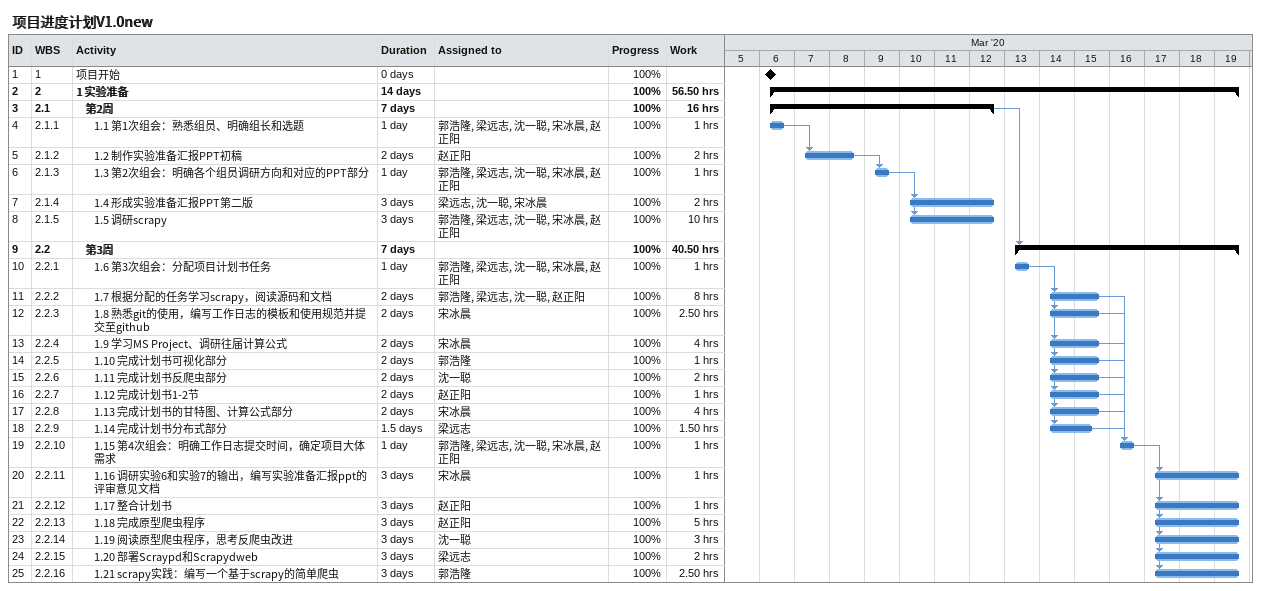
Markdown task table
项目进度计划V1.0new

| ID | WBS | Task | Duration | Start | Finish | Predecessors | Resources | % complete | Work (h) |
|---|---|---|---|---|---|---|---|---|---|
| 1 | 1 | 项目开始 | 0d | 2020-03-06 | 2020-03-06 |  |  | 100 |  |
| 2 | 2 | **1 实验准备** | 14d | 2020-03-06 | 2020-03-19 |  |  | 100 | 56.50 |
| 3 | 2.1 | **第2周** | 7d | 2020-03-06 | 2020-03-12 |  |  | 100 | 16 |
| 4 | 2.1.1 | 1.1 第1次组会：熟悉组员、明确组长和选题 | 1d | 2020-03-06 | 2020-03-06 |  | 郭浩隆, 梁远志, 沈一聪, 宋冰晨, 赵正阳 | 100 | 1 |
| 5 | 2.1.2 | 1.2 制作实验准备汇报PPT初稿 | 2d | 2020-03-07 | 2020-03-08 | 4 | 赵正阳 | 100 | 2 |
| 6 | 2.1.3 | 1.3 第2次组会：明确各个组员调研方向和对应的PPT部分 | 1d | 2020-03-09 | 2020-03-09 | 5 | 郭浩隆, 梁远志, 沈一聪, 宋冰晨, 赵正阳 | 100 | 1 |
| 7 | 2.1.4 | 1.4 形成实验准备汇报PPT第二版 | 3d | 2020-03-10 | 2020-03-12 | 6 | 梁远志, 沈一聪, 宋冰晨 | 100 | 2 |
| 8 | 2.1.5 | 1.5 调研scrapy | 3d | 2020-03-10 | 2020-03-12 | 6 | 郭浩隆, 梁远志, 沈一聪, 宋冰晨, 赵正阳 | 100 | 10 |
| 9 | 2.2 | **第3周** | 7d | 2020-03-13 | 2020-03-19 | 3 |  | 100 | 40.50 |
| 10 | 2.2.1 | 1.6 第3次组会：分配项目计划书任务 | 1d | 2020-03-13 | 2020-03-13 |  | 郭浩隆, 梁远志, 沈一聪, 宋冰晨, 赵正阳 | 100 | 1 |
| 11 | 2.2.2 | 1.7 根据分配的任务学习scrapy，阅读源码和文档 | 2d | 2020-03-14 | 2020-03-15 | 10 | 郭浩隆, 梁远志, 沈一聪, 赵正阳 | 100 | 8 |
| 12 | 2.2.3 | 1.8 熟悉git的使用，编写工作日志的模板和使用规范并提交至github | 2d | 2020-03-14 | 2020-03-15 | 10 | 宋冰晨 | 100 | 2.50 |
| 13 | 2.2.4 | 1.9 学习MS Project、调研往届计算公式 | 2d | 2020-03-14 | 2020-03-15 | 10 | 宋冰晨 | 100 | 4 |
| 14 | 2.2.5 | 1.10 完成计划书可视化部分 | 2d | 2020-03-14 | 2020-03-15 | 10 | 郭浩隆 | 100 | 1 |
| 15 | 2.2.6 | 1.11 完成计划书反爬虫部分 | 2d | 2020-03-14 | 2020-03-15 | 10 | 沈一聪 | 100 | 2 |
| 16 | 2.2.7 | 1.12 完成计划书1-2节 | 2d | 2020-03-14 | 2020-03-15 | 10 | 赵正阳 | 100 | 1 |
| 17 | 2.2.8 | 1.13 完成计划书的甘特图、计算公式部分 | 2d | 2020-03-14 | 2020-03-15 | 10 | 宋冰晨 | 100 | 4 |
| 18 | 2.2.9 | 1.14 完成计划书分布式部分 | 1.5d | 2020-03-14 | 2020-03-15 | 10 | 梁远志 | 100 | 1.50 |
| 19 | 2.2.10 | 1.15 第4次组会：明确工作日志提交时间，确定项目大体需求 | 1d | 2020-03-16 | 2020-03-16 | 11, 12, 13, 14, 15, 16, 17, 18 | 郭浩隆, 梁远志, 沈一聪, 宋冰晨, 赵正阳 | 100 | 1 |
| 20 | 2.2.11 | 1.16 调研实验6和实验7的输出，编写实验准备汇报ppt的评审意见文档 | 3d | 2020-03-17 | 2020-03-19 | 19 | 宋冰晨 | 100 | 1 |
| 21 | 2.2.12 | 1.17 整合计划书 | 3d | 2020-03-17 | 2020-03-19 | 19 | 赵正阳 | 100 | 1 |
| 22 | 2.2.13 | 1.18 完成原型爬虫程序 | 3d | 2020-03-17 | 2020-03-19 | 19 | 赵正阳 | 100 | 5 |
| 23 | 2.2.14 | 1.19 阅读原型爬虫程序，思考反爬虫改进 | 3d | 2020-03-17 | 2020-03-19 | 19 | 沈一聪 | 100 | 3 |
| 24 | 2.2.15 | 1.20 部署Scraypd和Scrapydweb | 3d | 2020-03-17 | 2020-03-19 | 19 | 梁远志 | 100 | 2 |
| 25 | 2.2.16 | 1.21 scrapy实践：编写一个基于scrapy的简单爬虫 | 3d | 2020-03-17 | 2020-03-19 | 19 | 郭浩隆 | 100 | 2.50 |
